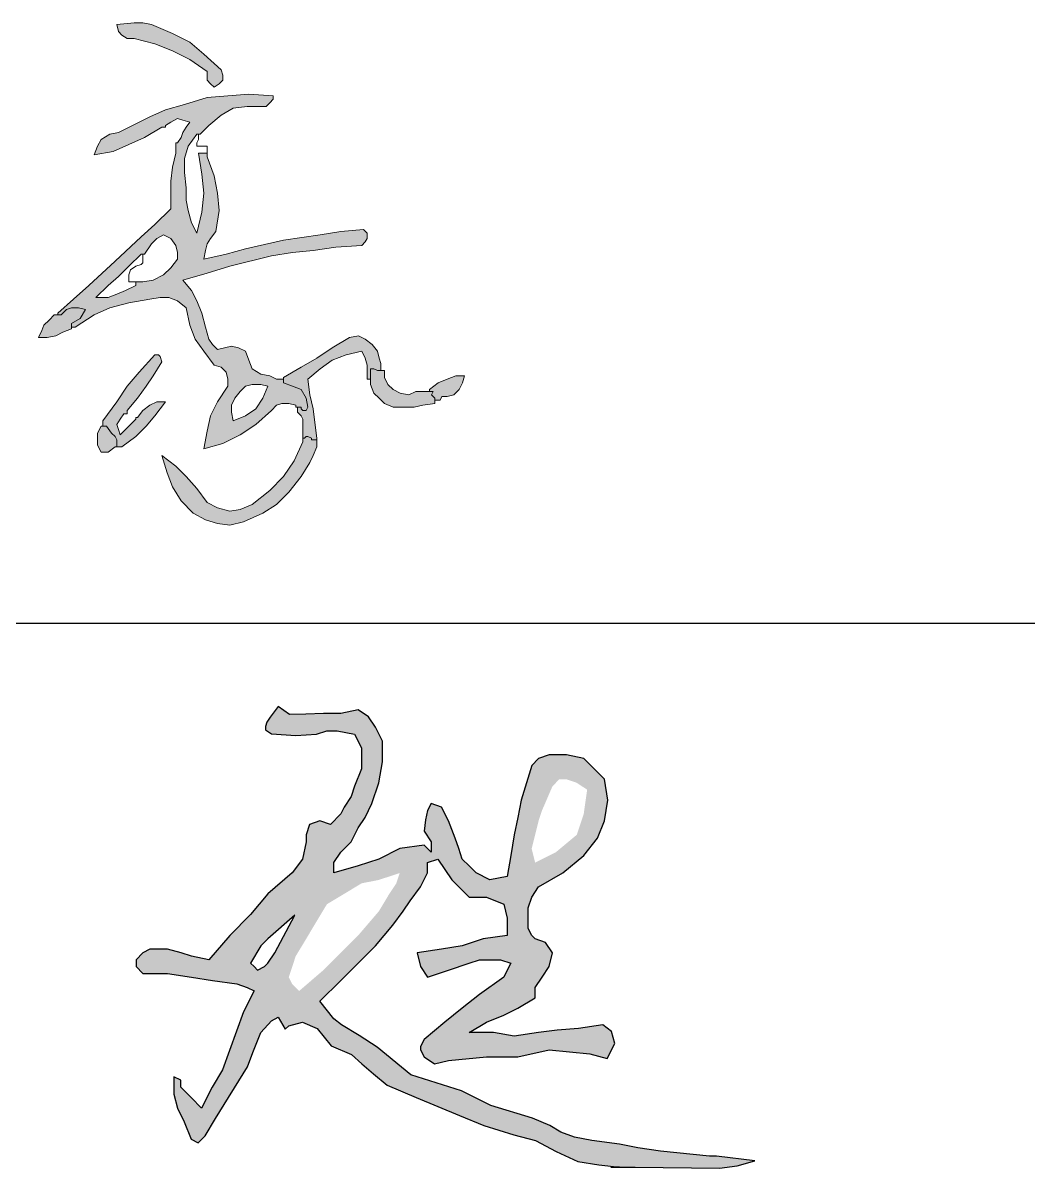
# Model space of a CAD drawing. Extents: x -29293 to 30124, y -19360 to 22650.
# Drawn here: x 13119 to 14022, y -17695 to -16665 of the extents above; entities that cross this region are included whole.
import ezdxf

# ---------------------------------------------------------------- set-up
doc = ezdxf.new("R2010")
doc.units = 0
doc.layers.get('0').update_dxf_attribs({"linetype": 'CONTINUOUS', "lineweight": 25})
doc.layers.add('13图框与明细表层', color=3, linetype='CONTINUOUS', lineweight=25)

msp = doc.modelspace()

# ---------------------------------------------------------------- hatches: boundary and pattern name
h = msp.add_hatch(color=6)
h.paths.add_polyline_path([(13290.5, -16723.2), (13295.2, -16720.1), (13298.4, -16716.9), (13298.4, -16712.3), (13296.8, -16707.6), (13281.2, -16693.5), (13268.7, -16682.6), (13253, -16674.8), (13234.3, -16666.9), (13226.5, -16665.4), (13218.7, -16665.4), (13203, -16666.9), (13204.6, -16673.2), (13207.7, -16676.3), (13212.4, -16679.4), (13218.7, -16679.4), (13237.4, -16684.1), (13253, -16690.4), (13268.7, -16698.2), (13284.3, -16709.1), (13284.3, -16716.9), (13287.4, -16720.1)])
h.paths.add_polyline_path([(13203, -17046.7), (13204.6, -17046.7), (13206.2, -17046.7), (13207.7, -17046.7), (13220.2, -17037.3), (13229.6, -17027.9), (13237.4, -17018.6), (13246.8, -17006.1), (13239, -17006.1), (13232.7, -17009.2), (13226.5, -17013.9), (13221.8, -17020.1), (13220.2, -17020.1), (13220.2, -17021.7), (13215.5, -17026.4), (13212.4, -17029.5), (13209.3, -17032.6), (13206.2, -17035.8), (13204.6, -17031.1), (13203, -17026.4), (13206.2, -17021.7), (13209.3, -17017), (13210.8, -17017), (13212.4, -17017), (13212.4, -17015.4), (13212.4, -17013.9), (13221.8, -17002.9), (13229.6, -16992), (13235.8, -16982.6), (13243.7, -16970.1), (13242.1, -16965.4), (13240.5, -16963.9), (13237.4, -16963.9), (13223.3, -16979.5), (13212.4, -16992), (13203, -17006.1), (13190.5, -17023.3), (13190.5, -17024.8), (13190.5, -17026.4), (13190.5, -17027.9), (13192.1, -17027.9), (13193.7, -17027.9), (13198.3, -17034.2), (13201.5, -17037.3), (13203, -17040.4), (13203, -17043.6)])
h.paths.add_polyline_path([(13201.5, -17046.7), (13203, -17046.7), (13203, -17043.6), (13203, -17040.4), (13201.5, -17037.3), (13198.3, -17034.2), (13193.7, -17027.9), (13192.1, -17027.9), (13190.5, -17027.9), (13189, -17027.9), (13185.8, -17034.2), (13185.8, -17038.9), (13185.8, -17045.1), (13189, -17051.4), (13195.2, -17051.4)])
h.paths.add_polyline_path([(13489, -17007.6), (13489, -17006.1), (13489, -17004.5), (13489, -17002.9), (13485.9, -16999.8), (13487.5, -16996.7), (13482.8, -16996.7), (13481.2, -16996.7), (13479.6, -16996.7), (13478.1, -16996.7), (13476.5, -16996.7), (13471.8, -16996.7), (13465.6, -16999.8), (13457.8, -16998.3), (13451.5, -16995.1), (13446.8, -16990.4), (13443.7, -16984.2), (13443.7, -16977.9), (13440.6, -16977.9), (13437.4, -16977.9), (13434.3, -16976.4), (13431.2, -16976.4), (13431.2, -16981.1), (13431.2, -16982.6), (13431.2, -16984.2), (13431.2, -16985.7), (13431.2, -16990.4), (13434.3, -16998.3), (13439, -17002.9), (13443.7, -17007.6), (13451.5, -17010.8), (13460.9, -17010.8), (13470.3, -17010.8), (13478.1, -17009.2)])
h.paths.add_polyline_path([(13489, -17004.5), (13490.6, -17004.5), (13492.1, -17004.5), (13493.7, -17004.5), (13495.3, -17001.4), (13500, -17001.4), (13506.2, -16999.8), (13510.9, -16995.1), (13514, -16988.9), (13515.6, -16982.6), (13507.8, -16982.6), (13500, -16985.7), (13492.1, -16988.9), (13484.3, -16995.1), (13484.3, -16996.7), (13485.9, -16996.7), (13487.5, -16996.7), (13485.9, -16999.8), (13489, -17002.9)])
h.paths.add_polyline_path([(13378.1, -17040.4), (13379.6, -17040.4), (13381.2, -17040.4), (13382.8, -17040.4), (13382.8, -17038.9), (13381.2, -17024.8), (13379.6, -17012.3), (13376.5, -16999.8), (13374.9, -16985.7), (13385.9, -16976.4), (13396.8, -16968.6), (13409.3, -16963.9), (13423.4, -16960.7), (13426.5, -16967), (13428.1, -16973.2), (13428.1, -16985.7), (13429.6, -16985.7), (13431.2, -16985.7), (13431.2, -16982.6), (13431.2, -16981.1), (13431.2, -16979.5), (13431.2, -16976.4), (13434.3, -16976.4), (13437.4, -16977.9), (13439, -16977.9), (13440.6, -16977.9), (13440.6, -16974.8), (13440.6, -16971.7), (13439, -16967), (13437.4, -16960.7), (13432.8, -16954.5), (13426.5, -16949.8), (13420.3, -16946.7), (13412.4, -16948.2), (13396.8, -16957.6), (13382.8, -16967), (13368.7, -16974.8), (13353.1, -16984.2), (13353.1, -16985.7), (13353.1, -16987.3), (13353.1, -16988.9), (13360.9, -16992), (13368.7, -16995.1), (13373.4, -17002.9), (13374.9, -17010.8), (13373.4, -17013.9), (13370.2, -17013.9), (13368.7, -17012.3), (13368.7, -17010.8), (13367.1, -17010.8), (13365.6, -17010.8), (13365.6, -17012.3), (13365.6, -17013.9), (13365.6, -17015.4), (13368.7, -17018.6), (13370.2, -17021.7), (13370.2, -17026.4), (13370.2, -17029.5), (13370.2, -17031.1), (13370.2, -17034.2), (13370.2, -17038.9), (13371.8, -17038.9), (13373.4, -17037.3), (13374.9, -17037.3), (13378.1, -17038.9)])
h.paths.add_polyline_path([(13382.8, -17046.7), (13382.8, -17043.6), (13382.8, -17040.4), (13381.2, -17040.4), (13379.6, -17040.4), (13378.1, -17040.4), (13378.1, -17038.9), (13374.9, -17037.3), (13373.4, -17037.3), (13371.8, -17038.9), (13370.2, -17038.9), (13370.2, -17040.4), (13370.2, -17042), (13362.4, -17059.2), (13353.1, -17073.3), (13340.6, -17085.8), (13324.9, -17098.3), (13314, -17103), (13304.6, -17104.5), (13293.7, -17101.4), (13284.3, -17096.7), (13274.9, -17084.2), (13265.5, -17073.3), (13256.2, -17063.9), (13243.7, -17054.5), (13248.3, -17070.1), (13253, -17082.6), (13260.9, -17095.1), (13271.8, -17106.1), (13282.7, -17112.3), (13293.7, -17115.5), (13304.6, -17117), (13317.1, -17113.9), (13334.3, -17106.1), (13346.8, -17098.3), (13357.7, -17087.3), (13368.7, -17073.3), (13376.5, -17060.8), (13379.6, -17054.5)])
h = msp.add_hatch(color=6)
h.paths.add_polyline_path([(13307.7, -16742), (13320.2, -16740.4), (13334.3, -16740.4), (13337.4, -16740.4), (13340.6, -16737.3), (13343.7, -16734.1), (13343.7, -16731), (13321.8, -16729.4), (13303, -16731), (13284.3, -16732.6), (13264, -16738.8), (13246.8, -16743.5), (13232.7, -16749.8), (13220.2, -16756), (13204.6, -16763.8), (13196.8, -16765.4), (13189, -16770.1), (13185.8, -16776.3), (13182.7, -16784.1), (13199.9, -16781), (13214, -16774.8), (13228, -16768.5), (13243.7, -16759.1), (13245.2, -16759.1), (13246.8, -16759.1), (13246.8, -16757.6), (13251.5, -16754.5), (13257.7, -16751.3), (13262.4, -16752.9), (13268.7, -16754.5), (13265.5, -16759.1), (13262.4, -16763.8), (13260.9, -16768.5), (13257.7, -16773.2), (13256.2, -16773.2), (13256.2, -16776.3), (13256.2, -16777.9), (13256.2, -16779.5), (13256.2, -16782.6), (13253, -16795.1), (13251.5, -16807.6), (13251.5, -16818.5), (13251.5, -16832.6), (13237.4, -16846.7), (13224.9, -16857.6), (13201.5, -16879.5), (13178, -16901.4), (13164, -16913.9), (13149.9, -16926.4), (13149.9, -16927.9), (13153, -16927.9), (13157.7, -16923.2), (13162.4, -16921.7), (13168.6, -16921.7), (13174.9, -16923.2), (13170.2, -16931.1), (13162.4, -16935.7), (13162.4, -16937.3), (13162.4, -16938.9), (13164, -16938.9), (13165.5, -16938.9), (13182.7, -16927.9), (13196.8, -16921.7), (13214, -16917), (13232.7, -16913.9), (13242.1, -16912.3), (13249.9, -16912.3), (13257.7, -16915.4), (13265.5, -16921.7), (13268.7, -16937.3), (13273.4, -16949.8), (13281.2, -16960.7), (13290.5, -16973.2), (13296.8, -16974.8), (13301.5, -16979.5), (13303, -16985.7), (13303, -16992), (13293.7, -17006.1), (13287.4, -17018.6), (13284.3, -17032.6), (13281.2, -17048.3), (13298.4, -17043.6), (13314, -17035.8), (13328.1, -17026.4), (13342.1, -17013.9), (13346.8, -17009.2), (13351.5, -17007.6), (13357.7, -17007.6), (13364, -17009.2), (13364, -17010.8), (13365.6, -17010.8), (13367.1, -17010.8), (13368.7, -17010.8), (13368.7, -17012.3), (13370.2, -17013.9), (13373.4, -17013.9), (13374.9, -17010.8), (13373.4, -17002.9), (13368.7, -16995.1), (13360.9, -16992), (13353.1, -16988.9), (13353.1, -16987.3), (13353.1, -16985.7), (13349.9, -16985.7), (13346.8, -16985.7), (13343.7, -16984.2), (13340.6, -16982.6), (13332.7, -16981.1), (13324.9, -16976.4), (13321.8, -16968.6), (13318.7, -16960.7), (13312.4, -16957.6), (13306.2, -16956.1), (13299.9, -16957.6), (13293.7, -16959.2), (13289, -16954.5), (13285.9, -16949.8), (13282.7, -16938.9), (13279.6, -16926.4), (13274.9, -16915.4), (13270.2, -16906), (13262.4, -16896.7), (13284.3, -16890.4), (13304.6, -16884.2), (13342.1, -16874.8), (13360.9, -16871.7), (13379.6, -16870.1), (13399.9, -16867), (13423.4, -16865.4), (13426.5, -16862.3), (13428.1, -16859.2), (13428.1, -16854.5), (13424.9, -16851.3), (13404.6, -16852.9), (13385.9, -16856), (13353.1, -16860.7), (13318.7, -16868.5), (13301.5, -16873.2), (13281.2, -16877.9), (13282.7, -16870.1), (13284.3, -16863.9), (13287.4, -16859.2), (13292.1, -16852.9), (13295.2, -16834.2), (13293.7, -16818.5), (13290.5, -16802.9), (13284.3, -16785.7), (13284.3, -16784.1), (13284.3, -16782.6), (13281.2, -16782.6), (13279.6, -16782.6), (13276.5, -16782.6), (13279.6, -16801.3), (13281.2, -16818.5), (13279.6, -16835.7), (13274.9, -16854.5), (13270.2, -16845.1), (13267.1, -16834.2), (13265.5, -16824.8), (13265.5, -16813.8), (13264, -16799.8), (13264, -16787.3), (13267.1, -16776.3), (13274.9, -16765.4), (13276.5, -16765.4), (13278, -16765.4), (13282.7, -16760.7), (13285.9, -16757.6), (13296.8, -16748.2)])
h.paths.add_polyline_path([(13245.2, -16856), (13251.5, -16859.2), (13256.2, -16865.4), (13257.7, -16871.7), (13257.7, -16877.9), (13251.5, -16885.7), (13245.2, -16892), (13235.8, -16896.7), (13226.5, -16898.2), (13223.3, -16898.2), (13221.8, -16898.2), (13220.2, -16898.2), (13220.2, -16899.8), (13220.2, -16901.4), (13210.8, -16906), (13203, -16909.2), (13195.2, -16912.3), (13184.3, -16912.3), (13195.2, -16901.4), (13204.6, -16893.5), (13214, -16884.2), (13224.9, -16873.2), (13226.5, -16873.2), (13228, -16873.2), (13234.3, -16863.9), (13239, -16859.2)], flags=16)
h.paths.add_polyline_path([(13324.9, -16990.4), (13332.7, -16990.4), (13339, -16992), (13334.3, -17002.9), (13328.1, -17012.3), (13318.7, -17018.6), (13307.7, -17023.3), (13306.2, -17015.4), (13306.2, -17009.2), (13309.3, -17002.9), (13314, -16996.7), (13318.7, -16992)], flags=16)
msp.add_hatch(color=6).paths.add_polyline_path([(13162.4, -16940.4), (13162.4, -16938.9), (13162.4, -16937.3), (13162.4, -16935.7), (13170.2, -16931.1), (13174.9, -16923.2), (13168.6, -16921.7), (13162.4, -16921.7), (13157.7, -16923.2), (13153, -16927.9), (13149.9, -16927.9), (13146.8, -16927.9), (13142.1, -16932.6), (13137.4, -16937.3), (13135.8, -16942), (13132.7, -16948.2), (13140.5, -16948.2), (13148.3, -16946.7), (13154.6, -16943.6)])
h = msp.add_hatch(color=6)
h.paths.add_polyline_path([(13579.2, -17420.4), (13597.9, -17411.1), (13616.6, -17395.5), (13622.9, -17376.7), (13626, -17354.9), (13616.6, -17348.7), (13607.3, -17345.5), (13601, -17345.5), (13594.8, -17351.8), (13585.4, -17373.6), (13582.3, -17383), (13579.2, -17395.5), (13576.1, -17407.9)], flags=16)
h.paths.add_polyline_path([(13367, -17535.9), (13388.9, -17517.1), (13404.5, -17501.5), (13420.1, -17485.9), (13438.8, -17464.1), (13448.1, -17448.5), (13454.4, -17439.1), (13457.5, -17429.8), (13438.8, -17436), (13423.2, -17439.1), (13407.6, -17448.5), (13392, -17457.9), (13382.6, -17473.5), (13373.3, -17489.1), (13363.9, -17504.7), (13357.7, -17523.4), (13360.8, -17529.6)], flags=16)
h.paths.add_polyline_path([(13494.9, -17370.5), (13485.6, -17367.4), (13482.5, -17373.6), (13480.7, -17381.9), (13479.3, -17392.3), (13485.6, -17401.7), (13485.6, -17411.1), (13482.5, -17407.9), (13479.3, -17404.8), (13457.5, -17407.9), (13438.8, -17417.3), (13420.1, -17423.5), (13398.2, -17429.8), (13398.2, -17420.4), (13404.5, -17411.1), (13413.8, -17401.7), (13420.1, -17389.2), (13426.3, -17379.9), (13432.5, -17367.4), (13438.8, -17348.7), (13441.9, -17329.9), (13441.9, -17320.6), (13441.9, -17311.2), (13435.7, -17298.7), (13429.4, -17289.4), (13420.1, -17283.1), (13404.5, -17286.3), (13388.9, -17286.3), (13373.1, -17287), (13358.2, -17287.4), (13348.1, -17280.1), (13341.1, -17289.6), (13338, -17294.2), (13336.9, -17298.2), (13336.9, -17301.2), (13342.3, -17304.6), (13364.1, -17306.1), (13382.6, -17305), (13392, -17301.9), (13401.3, -17301.9), (13416.9, -17305), (13420.1, -17311.2), (13423.2, -17317.5), (13423.2, -17336.2), (13416.9, -17351.8), (13413.8, -17361.1), (13407.6, -17370.5), (13404.5, -17376.7), (13395.1, -17386.1), (13385.7, -17383), (13376.4, -17386.1), (13373.3, -17395.5), (13373.3, -17401.7), (13370.1, -17417.3), (13360.8, -17429.8), (13338.9, -17448.5), (13323.3, -17467.2), (13304.6, -17485.9), (13285.9, -17507.8), (13270.3, -17504.7), (13260.9, -17501.5), (13248.5, -17498.4), (13232.9, -17498.4), (13226.6, -17501.5), (13220.4, -17507.8), (13220.4, -17514), (13226.6, -17520.3), (13248.5, -17520.3), (13270.3, -17523.4), (13289, -17526.5), (13310.9, -17529.6), (13320.2, -17532.7), (13326.5, -17535.9), (13317.1, -17554.6), (13298.1, -17606.8), (13288.7, -17622.4), (13279.3, -17641.2), (13270, -17631.8), (13260.6, -17622.4), (13260.6, -17619.3), (13260.6, -17616.2), (13254.4, -17613.1), (13254.4, -17628.7), (13257.5, -17641.2), (13263.7, -17653.6), (13270, -17669.2), (13276.2, -17672.4), (13282.5, -17666.1), (13291.8, -17650.5), (13320.7, -17604), (13325.5, -17591.1), (13332.7, -17573.3), (13342.1, -17562.8), (13348.3, -17559.4), (13354.5, -17570.2), (13357.7, -17567.1), (13370.1, -17563.9), (13383.2, -17569.5), (13395.7, -17585.1), (13414.1, -17593), (13423.4, -17601.5), (13433.9, -17610.3), (13446.1, -17620.6), (13472.2, -17631.6), (13511.3, -17647.9), (13533.1, -17657), (13560.1, -17665.2), (13579.4, -17670.3), (13598.2, -17680.1), (13617.7, -17689.2), (13636.4, -17692.3), (13655.1, -17694.3), (13647.3, -17694.2), (13662.9, -17694.2), (13669.1, -17694.2), (13745, -17695.2), (13760.9, -17693.2), (13776.8, -17688.7), (13742.2, -17684.4), (13736, -17684.4), (13692, -17679.8), (13671.6, -17677), (13655.1, -17673.6), (13630.1, -17670.5), (13614.5, -17667.3), (13602.3, -17663), (13592.4, -17656.9), (13576.8, -17650.3), (13539.3, -17638.8), (13512.9, -17625.7), (13467.3, -17611.3), (13437.1, -17586.4), (13420.9, -17576), (13405.1, -17566.4), (13398.2, -17560.8), (13385.7, -17545.2), (13404.5, -17526.5), (13420.1, -17510.9), (13435.7, -17495.3), (13451.3, -17476.6), (13460.6, -17464.1), (13466.9, -17454.7), (13476.2, -17442.3), (13482.5, -17429.8), (13482.5, -17426.7), (13482.5, -17420.4), (13491.8, -17417.3), (13498.1, -17426.7), (13504.3, -17436), (13519.9, -17451.6), (13535.5, -17451.6), (13551.1, -17457.9), (13554.2, -17470.3), (13554.2, -17485.9), (13532.4, -17489.1), (13513.7, -17495.3), (13494.9, -17498.4), (13473.1, -17501.5), (13476.2, -17514), (13482.5, -17523.4), (13501.2, -17517.1), (13519.9, -17510.9), (13529.3, -17507.8), (13538.6, -17507.8), (13548, -17507.8), (13557.3, -17510.9), (13554.2, -17517.1), (13551.1, -17523.4), (13529.3, -17539), (13513.7, -17551.5), (13498.1, -17563.9), (13479.3, -17579.5), (13476.2, -17585.8), (13476.2, -17588.9), (13479.3, -17595.1), (13488.7, -17601.4), (13501.2, -17598.3), (13535.5, -17595.1), (13563.6, -17595.1), (13591.7, -17588.9), (13628.5, -17592.3), (13644, -17596.5), (13651, -17583.1), (13647.9, -17572.3), (13640, -17566.4), (13618.2, -17569.5), (13598.9, -17571.2), (13582.3, -17573.3), (13560.5, -17576.4), (13541.7, -17573.3), (13519.9, -17573.3), (13535.5, -17563.9), (13551.1, -17557.7), (13563.6, -17551.5), (13579.2, -17542.1), (13579.2, -17532.7), (13585.4, -17523.4), (13591.7, -17514), (13594.8, -17501.5), (13588.5, -17492.2), (13579.2, -17489.1), (13576.1, -17485.9), (13572.9, -17479.7), (13572.9, -17470.3), (13572.9, -17461), (13576.1, -17451.6), (13582.3, -17442.3), (13604.1, -17429.8), (13622.9, -17414.2), (13635.3, -17398.6), (13641.6, -17383), (13644.7, -17364.3), (13641.6, -17345.5), (13632.2, -17336.2), (13622.9, -17326.8), (13607.3, -17323.7), (13591.7, -17323.7), (13582.3, -17326.8), (13576.1, -17333.1), (13566.7, -17364.3), (13563.6, -17379.9), (13560.5, -17395.5), (13557.3, -17414.2), (13554.2, -17432.9), (13538.6, -17436), (13526.1, -17429.8), (13519.9, -17423.5), (13513.7, -17417.3), (13510.5, -17407.9), (13507.4, -17398.6), (13501.2, -17383)])
h.paths.add_polyline_path([(13338.8, -17489.1), (13332.7, -17495.3), (13323.3, -17510.9), (13326.5, -17514), (13329.6, -17517.1), (13335.8, -17514), (13338.9, -17510.9), (13345.2, -17501.5), (13363.1, -17467.8)], flags=16)

# ---------------------------------------------------------------- linework, layer by layer
at = {"color": 6}
for p, q in [((13341.1, -17289.6), (13338, -17294.2)), ((13348.1, -17280.1), (13341.1, -17289.6)), ((13358.2, -17287.4), (13348.1, -17280.1)), ((13357.9, -17287.4), (13357.9, -17287.4)), ((13357.9, -17287.4), (13357.9, -17287.4)), ((13357.9, -17287.4), (13357.9, -17287.4)), ((13357.9, -17287.4), (13357.9, -17287.4)), ((13373.1, -17287), (13358.2, -17287.4)), ((13388.9, -17286.3), (13373.1, -17287)), ((13404.5, -17286.3), (13388.9, -17286.3)), ((13420.1, -17283.1), (13404.5, -17286.3)), ((13429.4, -17289.4), (13420.1, -17283.1)), ((13435.7, -17298.7), (13429.4, -17289.4)), ((13338, -17294.2), (13336.9, -17298.2)), ((13336.9, -17298.2), (13336.9, -17301.2)), ((13336.9, -17298.2), (13336.9, -17298.2)), ((13441.9, -17311.2), (13435.7, -17298.7)), ((13336.9, -17301.2), (13342.3, -17304.6)), ((13342.3, -17304.6), (13364.1, -17306.1)), ((13342.3, -17304.6), (13342.3, -17304.6)), ((13342.3, -17304.6), (13342.3, -17304.6)), ((13364.1, -17306.1), (13382.6, -17305)), ((13382.6, -17305), (13392, -17301.9)), ((13392, -17301.9), (13401.3, -17301.9)), ((13401.3, -17301.9), (13416.9, -17305)), ((13416.9, -17305), (13420.1, -17311.2)), ((13420.1, -17311.2), (13423.2, -17317.5)), ((13423.2, -17317.5), (13423.2, -17336.2)), ((13441.9, -17320.6), (13441.9, -17311.2)), ((13441.9, -17329.9), (13441.9, -17320.6)), ((13438.8, -17348.7), (13441.9, -17329.9)), ((13582.3, -17326.8), (13576.1, -17333.1)), ((13591.7, -17323.7), (13582.3, -17326.8)), ((13607.3, -17323.7), (13591.7, -17323.7)), ((13622.9, -17326.8), (13607.3, -17323.7)), ((13632.2, -17336.2), (13622.9, -17326.8)), ((13423.2, -17336.2), (13416.9, -17351.8)), ((13576.1, -17333.1), (13566.7, -17364.3)), ((13641.6, -17345.5), (13632.2, -17336.2)), ((13416.9, -17351.8), (13413.8, -17361.1)), ((13432.5, -17367.4), (13438.8, -17348.7)), ((13644.7, -17364.3), (13641.6, -17345.5)), ((13413.8, -17361.1), (13407.6, -17370.5)), ((13407.6, -17370.5), (13404.5, -17376.7)), ((13426.3, -17379.9), (13432.5, -17367.4)), ((13485.6, -17367.4), (13482.5, -17373.6)), ((13494.9, -17370.5), (13485.6, -17367.4)), ((13501.2, -17383), (13494.9, -17370.5)), ((13566.7, -17364.3), (13563.6, -17379.9)), ((13641.6, -17383), (13644.7, -17364.3)), ((13404.5, -17376.7), (13395.1, -17386.1)), ((13420.1, -17389.2), (13426.3, -17379.9)), ((13480.7, -17381.9), (13479.3, -17392.3)), ((13482.5, -17373.6), (13480.7, -17381.9)), ((13563.6, -17379.9), (13560.5, -17395.5)), ((13376.4, -17386.1), (13373.3, -17395.5)), ((13385.7, -17383), (13376.4, -17386.1)), ((13395.1, -17386.1), (13385.7, -17383)), ((13413.8, -17401.7), (13420.1, -17389.2)), ((13479.3, -17392.3), (13485.6, -17401.7)), ((13507.4, -17398.6), (13501.2, -17383)), ((13635.3, -17398.6), (13641.6, -17383)), ((13373.3, -17401.7), (13370.1, -17417.3)), ((13373.3, -17395.5), (13373.3, -17401.7)), ((13404.5, -17411.1), (13413.8, -17401.7)), ((13485.6, -17401.7), (13485.6, -17411.1)), ((13510.5, -17407.9), (13507.4, -17398.6)), ((13560.5, -17395.5), (13557.3, -17414.2)), ((13622.9, -17414.2), (13635.3, -17398.6)), ((13398.2, -17420.4), (13404.5, -17411.1)), ((13457.5, -17407.9), (13438.8, -17417.3)), ((13479.3, -17404.8), (13457.5, -17407.9)), ((13482.5, -17407.9), (13479.3, -17404.8)), ((13485.6, -17411.1), (13482.5, -17407.9)), ((13513.7, -17417.3), (13510.5, -17407.9)), ((13370.1, -17417.3), (13360.8, -17429.8)), ((13398.2, -17429.8), (13398.2, -17420.4)), ((13420.1, -17423.5), (13398.2, -17429.8)), ((13438.8, -17417.3), (13420.1, -17423.5)), ((13482.5, -17420.4), (13491.8, -17417.3)), ((13482.5, -17426.7), (13482.5, -17420.4)), ((13491.8, -17417.3), (13498.1, -17426.7)), ((13519.9, -17423.5), (13513.7, -17417.3)), ((13526.1, -17429.8), (13519.9, -17423.5)), ((13557.3, -17414.2), (13554.2, -17432.9)), ((13604.1, -17429.8), (13622.9, -17414.2)), ((13360.8, -17429.8), (13338.9, -17448.5)), ((13476.2, -17442.3), (13482.5, -17429.8)), ((13482.5, -17429.8), (13482.5, -17426.7)), ((13498.1, -17426.7), (13504.3, -17436)), ((13538.6, -17436), (13526.1, -17429.8)), ((13554.2, -17432.9), (13538.6, -17436)), ((13582.3, -17442.3), (13604.1, -17429.8)), ((13466.9, -17454.7), (13476.2, -17442.3)), ((13504.3, -17436), (13519.9, -17451.6)), ((13576.1, -17451.6), (13582.3, -17442.3)), ((13338.9, -17448.5), (13323.3, -17467.2)), ((13460.6, -17464.1), (13466.9, -17454.7)), ((13519.9, -17451.6), (13535.5, -17451.6)), ((13535.5, -17451.6), (13551.1, -17457.9)), ((13572.9, -17461), (13576.1, -17451.6)), ((13451.3, -17476.6), (13460.6, -17464.1)), ((13551.1, -17457.9), (13554.2, -17470.3)), ((13572.9, -17470.3), (13572.9, -17461)), ((13323.3, -17467.2), (13304.6, -17485.9)), ((13363.1, -17467.8), (13338.8, -17489.1)), ((13345.2, -17501.5), (13363.1, -17467.8)), ((13554.2, -17470.3), (13554.2, -17485.9)), ((13572.9, -17479.7), (13572.9, -17470.3)), ((13435.7, -17495.3), (13451.3, -17476.6)), ((13576.1, -17485.9), (13572.9, -17479.7)), ((13304.6, -17485.9), (13285.9, -17507.8)), ((13332.7, -17495.3), (13323.3, -17510.9)), ((13338.8, -17489.1), (13332.7, -17495.3)), ((13420.1, -17510.9), (13435.7, -17495.3)), ((13513.7, -17495.3), (13494.9, -17498.4)), ((13532.4, -17489.1), (13513.7, -17495.3)), ((13554.2, -17485.9), (13532.4, -17489.1)), ((13579.2, -17489.1), (13576.1, -17485.9)), ((13588.5, -17492.2), (13579.2, -17489.1)), ((13594.8, -17501.5), (13588.5, -17492.2)), ((13226.6, -17501.5), (13220.4, -17507.8)), ((13232.9, -17498.4), (13226.6, -17501.5)), ((13248.5, -17498.4), (13232.9, -17498.4)), ((13260.9, -17501.5), (13248.5, -17498.4)), ((13270.3, -17504.7), (13260.9, -17501.5)), ((13285.9, -17507.8), (13270.3, -17504.7)), ((13338.9, -17510.9), (13345.2, -17501.5)), ((13494.9, -17498.4), (13473.1, -17501.5)), ((13473.1, -17501.5), (13476.2, -17514)), ((13591.7, -17514), (13594.8, -17501.5)), ((13220.4, -17507.8), (13220.4, -17514)), ((13220.4, -17514), (13226.6, -17520.3)), ((13323.3, -17510.9), (13326.5, -17514)), ((13326.5, -17514), (13329.6, -17517.1)), ((13329.6, -17517.1), (13335.8, -17514)), ((13335.8, -17514), (13338.9, -17510.9)), ((13404.5, -17526.5), (13420.1, -17510.9)), ((13476.2, -17514), (13482.5, -17523.4)), ((13501.2, -17517.1), (13519.9, -17510.9)), ((13519.9, -17510.9), (13529.3, -17507.8)), ((13529.3, -17507.8), (13538.6, -17507.8)), ((13538.6, -17507.8), (13548, -17507.8)), ((13548, -17507.8), (13557.3, -17510.9)), ((13557.3, -17510.9), (13554.2, -17517.1)), ((13585.4, -17523.4), (13591.7, -17514)), ((13226.6, -17520.3), (13248.5, -17520.3)), ((13248.5, -17520.3), (13270.3, -17523.4)), ((13270.3, -17523.4), (13289, -17526.5)), ((13289, -17526.5), (13310.9, -17529.6)), ((13385.7, -17545.2), (13404.5, -17526.5)), ((13482.5, -17523.4), (13501.2, -17517.1)), ((13551.1, -17523.4), (13529.3, -17539)), ((13554.2, -17517.1), (13551.1, -17523.4)), ((13579.2, -17532.7), (13585.4, -17523.4)), ((13310.9, -17529.6), (13320.2, -17532.7)), ((13326.5, -17535.9), (13317.1, -17554.6)), ((13320.2, -17532.7), (13326.5, -17535.9)), ((13579.2, -17542.1), (13579.2, -17532.7)), ((13398.2, -17560.8), (13385.7, -17545.2)), ((13529.3, -17539), (13513.7, -17551.5)), ((13563.6, -17551.5), (13579.2, -17542.1)), ((13317.1, -17554.6), (13298.1, -17606.8)), ((13513.7, -17551.5), (13498.1, -17563.9)), ((13535.5, -17563.9), (13551.1, -17557.7)), ((13551.1, -17557.7), (13563.6, -17551.5)), ((13332.7, -17573.3), (13342.1, -17562.8)), ((13342.1, -17562.8), (13348.3, -17559.4)), ((13348.3, -17559.4), (13354.5, -17570.2)), ((13354.5, -17570.2), (13357.7, -17567.1)), ((13357.7, -17567.1), (13370.1, -17563.9)), ((13370.1, -17563.9), (13383.2, -17569.5)), ((13405.1, -17566.4), (13398.2, -17560.8)), ((13420.9, -17576), (13405.1, -17566.4)), ((13498.1, -17563.9), (13479.3, -17579.5)), ((13519.9, -17573.3), (13535.5, -17563.9)), ((13640, -17566.4), (13618.2, -17569.5)), ((13647.9, -17572.3), (13640, -17566.4)), ((13325.5, -17591.1), (13332.7, -17573.3)), ((13383.2, -17569.5), (13395.7, -17585.1)), ((13437.1, -17586.4), (13420.9, -17576)), ((13541.7, -17573.3), (13519.9, -17573.3)), ((13560.5, -17576.4), (13541.7, -17573.3)), ((13582.3, -17573.3), (13560.5, -17576.4)), ((13598.9, -17571.2), (13582.3, -17573.3)), ((13618.2, -17569.5), (13598.9, -17571.2)), ((13651, -17583.1), (13647.9, -17572.3)), ((13395.7, -17585.1), (13414.1, -17593)), ((13467.3, -17611.3), (13437.1, -17586.4)), ((13479.3, -17579.5), (13476.2, -17585.8)), ((13476.2, -17585.8), (13476.2, -17588.9)), ((13644, -17596.5), (13651, -17583.1)), ((13320.7, -17604), (13325.5, -17591.1)), ((13414.1, -17593), (13423.4, -17601.5)), ((13476.2, -17588.9), (13479.3, -17595.1)), ((13479.3, -17595.1), (13488.7, -17601.4)), ((13488.7, -17601.4), (13501.2, -17598.3)), ((13501.2, -17598.3), (13535.5, -17595.1)), ((13535.5, -17595.1), (13563.6, -17595.1)), ((13563.6, -17595.1), (13591.7, -17588.9)), ((13591.7, -17588.9), (13628.5, -17592.3)), ((13628.5, -17592.3), (13644, -17596.5)), ((13298.1, -17606.8), (13288.7, -17622.4)), ((13291.8, -17650.5), (13320.7, -17604)), ((13423.4, -17601.5), (13433.9, -17610.3)), ((13254.4, -17613.1), (13254.4, -17628.7)), ((13260.6, -17616.2), (13254.4, -17613.1)), ((13260.6, -17619.3), (13260.6, -17616.2)), ((13260.6, -17622.4), (13260.6, -17619.3)), ((13433.9, -17610.3), (13446.1, -17620.6)), ((13512.9, -17625.7), (13467.3, -17611.3)), ((13254.4, -17628.7), (13257.5, -17641.2)), ((13270, -17631.8), (13260.6, -17622.4)), ((13288.7, -17622.4), (13279.3, -17641.2)), ((13446.1, -17620.6), (13472.2, -17631.6)), ((13539.3, -17638.8), (13512.9, -17625.7)), ((13279.3, -17641.2), (13270, -17631.8)), ((13472.2, -17631.6), (13511.3, -17647.9)), ((13576.8, -17650.3), (13539.3, -17638.8)), ((13257.5, -17641.2), (13263.7, -17653.6)), ((13282.5, -17666.1), (13291.8, -17650.5)), ((13511.3, -17647.9), (13533.1, -17657)), ((13592.4, -17656.9), (13576.8, -17650.3)), ((13263.7, -17653.6), (13270, -17669.2)), ((13533.1, -17657), (13560.1, -17665.2)), ((13602.3, -17663), (13592.4, -17656.9)), ((13270, -17669.2), (13276.2, -17672.4)), ((13276.2, -17672.4), (13282.5, -17666.1)), ((13560.1, -17665.2), (13579.4, -17670.3)), ((13579.4, -17670.3), (13598.2, -17680.1)), ((13614.5, -17667.3), (13602.3, -17663)), ((13630.1, -17670.5), (13614.5, -17667.3)), ((13655.1, -17673.6), (13630.1, -17670.5)), ((13598.2, -17680.1), (13617.7, -17689.2)), ((13671.6, -17677), (13655.1, -17673.6)), ((13692, -17679.8), (13671.6, -17677)), ((13736, -17684.4), (13692, -17679.8)), ((13617.7, -17689.2), (13636.4, -17692.3)), ((13742.2, -17684.4), (13736, -17684.4)), ((13776.8, -17688.7), (13742.2, -17684.4)), ((13760.9, -17693.2), (13776.8, -17688.7)), ((13636.4, -17692.3), (13655.1, -17694.3)), ((13647.3, -17694.2), (13662.9, -17694.2)), ((13655.1, -17694.3), (13647.3, -17694.2)), ((13662.9, -17694.2), (13669.1, -17694.2)), ((13669.1, -17694.2), (13669.1, -17694.2)), ((13669.1, -17694.2), (13745, -17695.2)), ((13745, -17695.2), (13760.9, -17693.2))]:
    msp.add_line(p, q, dxfattribs=at)
at = {"color": 6, "lineweight": 0}
for points in [[(13290.5, -16723.2), (13295.2, -16720.1), (13298.4, -16716.9), (13298.4, -16712.3), (13296.8, -16707.6), (13281.2, -16693.5), (13268.7, -16682.6), (13253, -16674.8), (13234.3, -16666.9), (13226.5, -16665.4), (13218.7, -16665.4), (13203, -16666.9), (13204.6, -16673.2), (13207.7, -16676.3), (13212.4, -16679.4), (13218.7, -16679.4), (13237.4, -16684.1), (13253, -16690.4), (13268.7, -16698.2), (13284.3, -16709.1), (13284.3, -16716.9), (13287.4, -16720.1), (13290.5, -16723.2)], [(13364, -17010.8), (13365.6, -17010.8), (13367.1, -17010.8), (13367.1, -17010.8), (13368.7, -17010.8), (13368.7, -17012.3), (13370.2, -17013.9), (13373.4, -17013.9), (13374.9, -17010.8), (13373.4, -17002.9), (13368.7, -16995.1), (13360.9, -16992), (13353.1, -16988.9), (13353.1, -16987.3), (13353.1, -16987.3), (13353.1, -16987.3), (13353.1, -16985.7), (13349.9, -16985.7), (13349.9, -16985.7), (13349.9, -16985.7), (13346.8, -16985.7), (13343.7, -16984.2), (13340.6, -16982.6), (13332.7, -16981.1), (13324.9, -16976.4), (13321.8, -16968.6), (13318.7, -16960.7), (13312.4, -16957.6), (13306.2, -16956.1), (13299.9, -16957.6), (13293.7, -16959.2), (13289, -16954.5), (13285.9, -16949.8), (13282.7, -16938.9), (13279.6, -16926.4), (13274.9, -16915.4), (13270.2, -16906), (13262.4, -16896.7), (13284.3, -16890.4), (13304.6, -16884.2), (13342.1, -16874.8), (13360.9, -16871.7), (13379.6, -16870.1), (13399.9, -16867), (13423.4, -16865.4), (13426.5, -16862.3), (13428.1, -16859.2), (13428.1, -16854.5), (13424.9, -16851.3), (13404.6, -16852.9), (13385.9, -16856), (13353.1, -16860.7), (13318.7, -16868.5), (13301.5, -16873.2), (13281.2, -16877.9), (13282.7, -16870.1), (13284.3, -16863.9), (13287.4, -16859.2), (13292.1, -16852.9), (13295.2, -16834.2), (13293.7, -16818.5), (13290.5, -16802.9), (13284.3, -16785.7), (13284.3, -16784.1), (13284.3, -16784.1), (13284.3, -16784.1), (13284.3, -16782.6), (13281.2, -16782.6), (13281.2, -16782.6), (13279.6, -16782.6), (13276.5, -16782.6), (13279.6, -16801.3), (13281.2, -16818.5), (13279.6, -16835.7), (13274.9, -16854.5), (13270.2, -16845.1), (13267.1, -16834.2), (13265.5, -16824.8), (13265.5, -16813.8), (13264, -16799.8), (13264, -16787.3), (13267.1, -16776.3), (13274.9, -16765.4), (13276.5, -16765.4), (13276.5, -16765.4), (13276.5, -16765.4), (13278, -16765.4), (13282.7, -16760.7), (13285.9, -16757.6), (13296.8, -16748.2), (13307.7, -16742), (13320.2, -16740.4), (13334.3, -16740.4), (13337.4, -16740.4), (13340.6, -16737.3), (13343.7, -16734.1), (13343.7, -16731), (13321.8, -16729.4), (13303, -16731), (13284.3, -16732.6), (13264, -16738.8), (13246.8, -16743.5), (13232.7, -16749.8), (13220.2, -16756), (13204.6, -16763.8), (13196.8, -16765.4), (13189, -16770.1), (13185.8, -16776.3), (13182.7, -16784.1), (13199.9, -16781), (13214, -16774.8), (13228, -16768.5), (13243.7, -16759.1), (13245.2, -16759.1), (13245.2, -16759.1), (13245.2, -16759.1), (13246.8, -16759.1), (13246.8, -16759.1), (13246.8, -16757.6), (13251.5, -16754.5), (13257.7, -16751.3), (13262.4, -16752.9), (13268.7, -16754.5), (13265.5, -16759.1), (13262.4, -16763.8), (13260.9, -16768.5), (13257.7, -16773.2), (13257.7, -16773.2), (13256.2, -16773.2), (13256.2, -16776.3), (13256.2, -16777.9), (13256.2, -16777.9), (13256.2, -16777.9), (13256.2, -16779.5), (13256.2, -16782.6), (13253, -16795.1), (13251.5, -16807.6), (13251.5, -16818.5), (13251.5, -16832.6), (13237.4, -16846.7), (13224.9, -16857.6), (13201.5, -16879.5), (13178, -16901.4), (13164, -16913.9), (13149.9, -16926.4), (13149.9, -16927.9), (13149.9, -16927.9), (13151.5, -16927.9), (13151.5, -16927.9), (13151.5, -16927.9), (13153, -16927.9), (13157.7, -16923.2), (13162.4, -16921.7), (13168.6, -16921.7), (13174.9, -16923.2), (13170.2, -16931.1), (13162.4, -16935.7), (13162.4, -16937.3), (13162.4, -16937.3), (13162.4, -16937.3), (13162.4, -16938.9), (13164, -16938.9), (13164, -16938.9), (13164, -16938.9), (13165.5, -16938.9), (13182.7, -16927.9), (13196.8, -16921.7), (13214, -16917), (13232.7, -16913.9), (13242.1, -16912.3), (13249.9, -16912.3), (13257.7, -16915.4), (13265.5, -16921.7), (13268.7, -16937.3), (13273.4, -16949.8), (13281.2, -16960.7), (13290.5, -16973.2), (13296.8, -16974.8), (13301.5, -16979.5), (13303, -16985.7), (13303, -16992), (13293.7, -17006.1), (13287.4, -17018.6), (13284.3, -17032.6), (13281.2, -17048.3), (13298.4, -17043.6), (13314, -17035.8), (13328.1, -17026.4), (13342.1, -17013.9), (13346.8, -17009.2), (13351.5, -17007.6), (13357.7, -17007.6), (13364, -17009.2), (13364, -17010.8), (13364, -17010.8)], [(13276.5, -16782.6), (13279.6, -16782.6), (13281.2, -16782.6), (13281.2, -16782.6), (13284.3, -16782.6), (13284.3, -16779.5), (13284.3, -16779.5), (13284.3, -16779.5), (13284.3, -16776.3), (13274.9, -16776.3), (13274.9, -16773.2), (13276.5, -16770.1), (13276.5, -16768.5), (13276.5, -16768.5), (13276.5, -16767), (13276.5, -16765.4), (13276.5, -16765.4), (13274.9, -16765.4), (13267.1, -16776.3), (13264, -16787.3), (13264, -16799.8), (13265.5, -16813.8), (13265.5, -16824.8), (13267.1, -16834.2), (13270.2, -16845.1), (13274.9, -16854.5), (13279.6, -16835.7), (13281.2, -16818.5), (13279.6, -16801.3), (13276.5, -16782.6)], [(13214, -16898.2), (13217.1, -16898.2), (13220.2, -16898.2), (13220.2, -16898.2), (13221.8, -16898.2), (13223.3, -16898.2), (13226.5, -16898.2), (13235.8, -16896.7), (13245.2, -16892), (13251.5, -16885.7), (13257.7, -16877.9), (13257.7, -16871.7), (13256.2, -16865.4), (13251.5, -16859.2), (13245.2, -16856), (13239, -16859.2), (13234.3, -16863.9), (13228, -16873.2), (13228, -16873.2), (13226.5, -16873.2), (13226.5, -16874.8), (13226.5, -16876.4), (13226.5, -16876.4), (13226.5, -16877.9), (13226.5, -16881), (13224.9, -16882.6), (13220.2, -16884.2), (13215.5, -16887.3), (13214, -16892), (13214, -16898.2)], [(13220.2, -16901.4), (13220.2, -16899.8), (13220.2, -16899.8), (13220.2, -16899.8), (13220.2, -16898.2), (13217.1, -16898.2), (13217.1, -16898.2), (13217.1, -16898.2), (13214, -16898.2), (13214, -16892), (13215.5, -16887.3), (13220.2, -16884.2), (13224.9, -16882.6), (13226.5, -16881), (13226.5, -16877.9), (13226.5, -16876.4), (13226.5, -16876.4), (13226.5, -16874.8), (13226.5, -16873.2), (13226.5, -16873.2), (13224.9, -16873.2), (13214, -16884.2), (13204.6, -16893.5), (13195.2, -16901.4), (13184.3, -16912.3), (13195.2, -16912.3), (13203, -16909.2), (13210.8, -16906), (13220.2, -16901.4)], [(13162.4, -16940.4), (13162.4, -16938.9), (13162.4, -16938.9), (13162.4, -16937.3), (13162.4, -16935.7), (13170.2, -16931.1), (13174.9, -16923.2), (13168.6, -16921.7), (13162.4, -16921.7), (13157.7, -16923.2), (13153, -16927.9), (13149.9, -16927.9), (13149.9, -16927.9), (13149.9, -16927.9), (13146.8, -16927.9), (13142.1, -16932.6), (13137.4, -16937.3), (13135.8, -16942), (13132.7, -16948.2), (13140.5, -16948.2), (13148.3, -16946.7), (13154.6, -16943.6), (13162.4, -16940.4)], [(13378.1, -17040.4), (13379.6, -17040.4), (13381.2, -17040.4), (13381.2, -17040.4), (13382.8, -17040.4), (13382.8, -17040.4), (13382.8, -17038.9), (13381.2, -17024.8), (13379.6, -17012.3), (13376.5, -16999.8), (13374.9, -16985.7), (13385.9, -16976.4), (13396.8, -16968.6), (13409.3, -16963.9), (13423.4, -16960.7), (13426.5, -16967), (13428.1, -16973.2), (13428.1, -16985.7), (13429.6, -16985.7), (13429.6, -16985.7), (13429.6, -16985.7), (13431.2, -16985.7), (13431.2, -16982.6), (13431.2, -16981.1), (13431.2, -16981.1), (13431.2, -16981.1), (13431.2, -16979.5), (13431.2, -16976.4), (13434.3, -16976.4), (13437.4, -16977.9), (13439, -16977.9), (13439, -16977.9), (13439, -16977.9), (13440.6, -16977.9), (13440.6, -16974.8), (13440.6, -16974.8), (13440.6, -16974.8), (13440.6, -16971.7), (13439, -16967), (13437.4, -16960.7), (13432.8, -16954.5), (13426.5, -16949.8), (13420.3, -16946.7), (13412.4, -16948.2), (13396.8, -16957.6), (13382.8, -16967), (13368.7, -16974.8), (13353.1, -16984.2), (13353.1, -16985.7), (13353.1, -16987.3), (13353.1, -16987.3), (13353.1, -16988.9), (13360.9, -16992), (13368.7, -16995.1), (13373.4, -17002.9), (13374.9, -17010.8), (13373.4, -17013.9), (13370.2, -17013.9), (13368.7, -17012.3), (13368.7, -17010.8), (13367.1, -17010.8), (13367.1, -17010.8), (13367.1, -17010.8), (13365.6, -17010.8), (13365.6, -17012.3), (13365.6, -17013.9), (13365.6, -17013.9), (13365.6, -17015.4), (13368.7, -17018.6), (13370.2, -17021.7), (13370.2, -17026.4), (13370.2, -17029.5), (13370.2, -17029.5), (13370.2, -17031.1), (13370.2, -17031.1), (13370.2, -17031.1), (13370.2, -17034.2), (13370.2, -17038.9), (13371.8, -17038.9), (13371.8, -17038.9), (13373.4, -17037.3), (13374.9, -17037.3), (13378.1, -17038.9), (13378.1, -17040.4)], [(13203, -17046.7), (13204.6, -17046.7), (13206.2, -17046.7), (13206.2, -17046.7), (13207.7, -17046.7), (13220.2, -17037.3), (13229.6, -17027.9), (13237.4, -17018.6), (13246.8, -17006.1), (13239, -17006.1), (13232.7, -17009.2), (13226.5, -17013.9), (13221.8, -17020.1), (13221.8, -17020.1), (13220.2, -17020.1), (13220.2, -17021.7), (13220.2, -17021.7), (13215.5, -17026.4), (13212.4, -17029.5), (13209.3, -17032.6), (13206.2, -17035.8), (13204.6, -17031.1), (13203, -17026.4), (13206.2, -17021.7), (13209.3, -17017), (13210.8, -17017), (13210.8, -17017), (13210.8, -17017), (13212.4, -17017), (13212.4, -17015.4), (13212.4, -17015.4), (13212.4, -17015.4), (13212.4, -17013.9), (13221.8, -17002.9), (13229.6, -16992), (13235.8, -16982.6), (13243.7, -16970.1), (13242.1, -16965.4), (13240.5, -16963.9), (13237.4, -16963.9), (13223.3, -16979.5), (13212.4, -16992), (13203, -17006.1), (13190.5, -17023.3), (13190.5, -17024.8), (13190.5, -17026.4), (13190.5, -17026.4), (13190.5, -17027.9), (13192.1, -17027.9), (13192.1, -17027.9), (13192.1, -17027.9), (13193.7, -17027.9), (13198.3, -17034.2), (13201.5, -17037.3), (13203, -17040.4), (13203, -17043.6), (13203, -17043.6), (13203, -17043.6), (13203, -17046.7)], [(13489, -17007.6), (13489, -17006.1), (13489, -17006.1), (13489, -17004.5), (13489, -17002.9), (13485.9, -16999.8), (13487.5, -16996.7), (13482.8, -16996.7), (13481.2, -16996.7), (13479.6, -16996.7), (13478.1, -16996.7), (13476.5, -16996.7), (13471.8, -16996.7), (13465.6, -16999.8), (13457.8, -16998.3), (13451.5, -16995.1), (13446.8, -16990.4), (13443.7, -16984.2), (13443.7, -16977.9), (13440.6, -16977.9), (13440.6, -16977.9), (13440.6, -16977.9), (13437.4, -16977.9), (13434.3, -16976.4), (13431.2, -16976.4), (13431.2, -16981.1), (13431.2, -16982.6), (13431.2, -16984.2), (13431.2, -16984.2), (13431.2, -16985.7), (13431.2, -16990.4), (13434.3, -16998.3), (13439, -17002.9), (13443.7, -17007.6), (13451.5, -17010.8), (13460.9, -17010.8), (13470.3, -17010.8), (13478.1, -17009.2), (13489, -17007.6)], [(13307.7, -17023.3), (13318.7, -17018.6), (13328.1, -17012.3), (13334.3, -17002.9), (13339, -16992), (13332.7, -16990.4), (13324.9, -16990.4), (13318.7, -16992), (13314, -16996.7), (13309.3, -17002.9), (13306.2, -17009.2), (13306.2, -17015.4), (13307.7, -17023.3)], [(13489, -17004.5), (13490.6, -17004.5), (13492.1, -17004.5), (13492.1, -17004.5), (13493.7, -17004.5), (13495.3, -17001.4), (13500, -17001.4), (13506.2, -16999.8), (13510.9, -16995.1), (13514, -16988.9), (13515.6, -16982.6), (13507.8, -16982.6), (13500, -16985.7), (13492.1, -16988.9), (13484.3, -16995.1), (13484.3, -16996.7), (13484.3, -16996.7), (13485.9, -16996.7), (13485.9, -16996.7), (13485.9, -16996.7), (13487.5, -16996.7), (13485.9, -16999.8), (13489, -17002.9), (13489, -17004.5), (13489, -17004.5)], [(13201.5, -17046.7), (13203, -17046.7), (13203, -17046.7), (13203, -17043.6), (13203, -17043.6), (13203, -17043.6), (13203, -17040.4), (13201.5, -17037.3), (13198.3, -17034.2), (13193.7, -17027.9), (13192.1, -17027.9), (13192.1, -17027.9), (13190.5, -17027.9), (13189, -17027.9), (13185.8, -17034.2), (13185.8, -17038.9), (13185.8, -17045.1), (13189, -17051.4), (13195.2, -17051.4), (13201.5, -17046.7)], [(13382.8, -17046.7), (13382.8, -17043.6), (13382.8, -17043.6), (13382.8, -17043.6), (13382.8, -17040.4), (13381.2, -17040.4), (13381.2, -17040.4), (13379.6, -17040.4), (13378.1, -17040.4), (13378.1, -17038.9), (13374.9, -17037.3), (13373.4, -17037.3), (13371.8, -17038.9), (13371.8, -17038.9), (13370.2, -17038.9), (13370.2, -17040.4), (13370.2, -17040.4), (13370.2, -17040.4), (13370.2, -17042), (13362.4, -17059.2), (13353.1, -17073.3), (13340.6, -17085.8), (13324.9, -17098.3), (13314, -17103), (13304.6, -17104.5), (13293.7, -17101.4), (13284.3, -17096.7), (13274.9, -17084.2), (13265.5, -17073.3), (13256.2, -17063.9), (13243.7, -17054.5), (13248.3, -17070.1), (13253, -17082.6), (13260.9, -17095.1), (13271.8, -17106.1), (13282.7, -17112.3), (13293.7, -17115.5), (13304.6, -17117), (13317.1, -17113.9), (13334.3, -17106.1), (13346.8, -17098.3), (13357.7, -17087.3), (13368.7, -17073.3), (13376.5, -17060.8), (13379.6, -17054.5), (13382.8, -17046.7)]]:
    msp.add_lwpolyline(points, close=True, dxfattribs=at)
at = {"layer": '13图框与明细表层', "color": 1}
msp.add_line((11115, -17205.1), (17115, -17205.1), dxfattribs=at)

doc.saveas('drawing.dxf')
